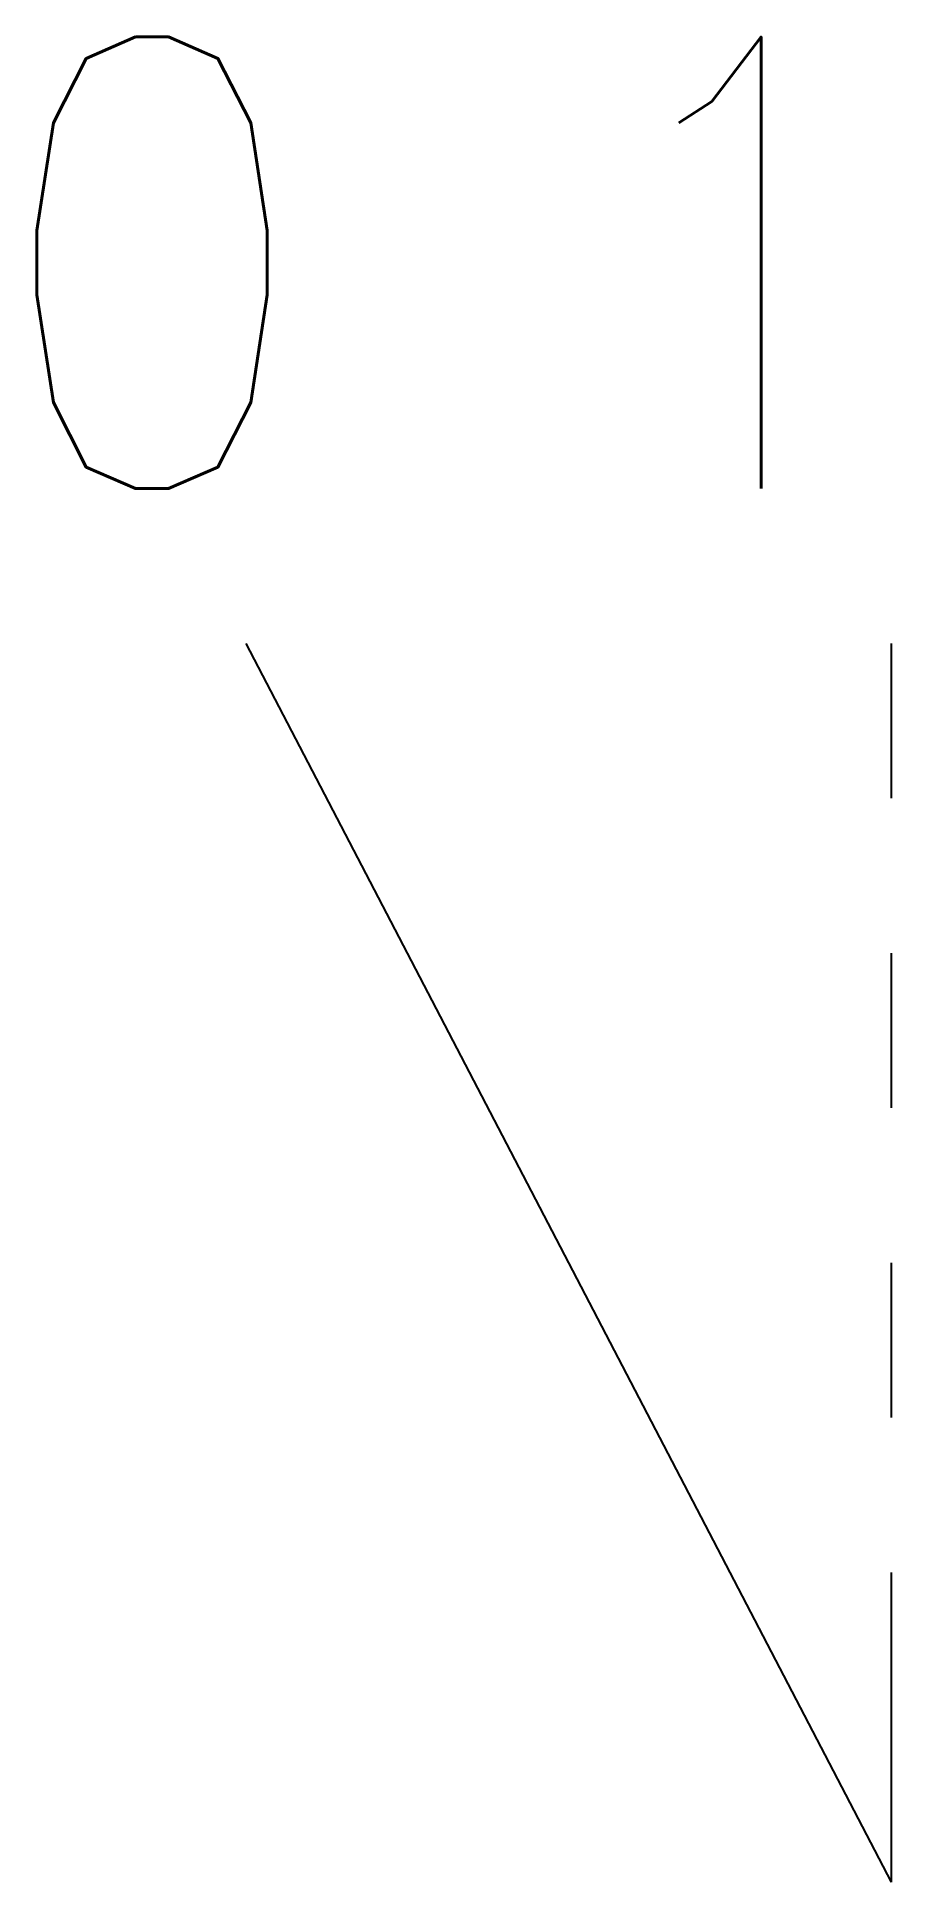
# Model space of a CAD drawing. Extents: x 71.69 to 75, y 54.6 to 61.75.
import ezdxf

# ---------------------------------------------------------------- set-up
doc = ezdxf.new("R2010")
doc.units = 0
doc.header["$LTSCALE"] = 6
doc.layers.add('1', color=8, linetype='CONTINUOUS')
doc.styles.get("Standard").update_dxf_attribs({"font": 'simplex', "width": 0.85})

msp = doc.modelspace()

# ---------------------------------------------------------------- linework, layer by layer
at = {"layer": '1', "color": 0}
for p, q in [((72.5, 59.4), (75, 54.6)), ((75, 59.4), (75, 58.8)), ((75, 58.2), (75, 57.6)), ((75, 57), (75, 56.4)), ((75, 55.8), (75, 54.6))]:
    msp.add_line(p, q, dxfattribs=at)

# ---------------------------------------------------------------- texts
at = {"layer": '1', "color": 0, "width": 0.85}
msp.add_text('0 1', height=1.75, dxfattribs=at).set_placement((71.5, 60))

doc.saveas('drawing.dxf')
